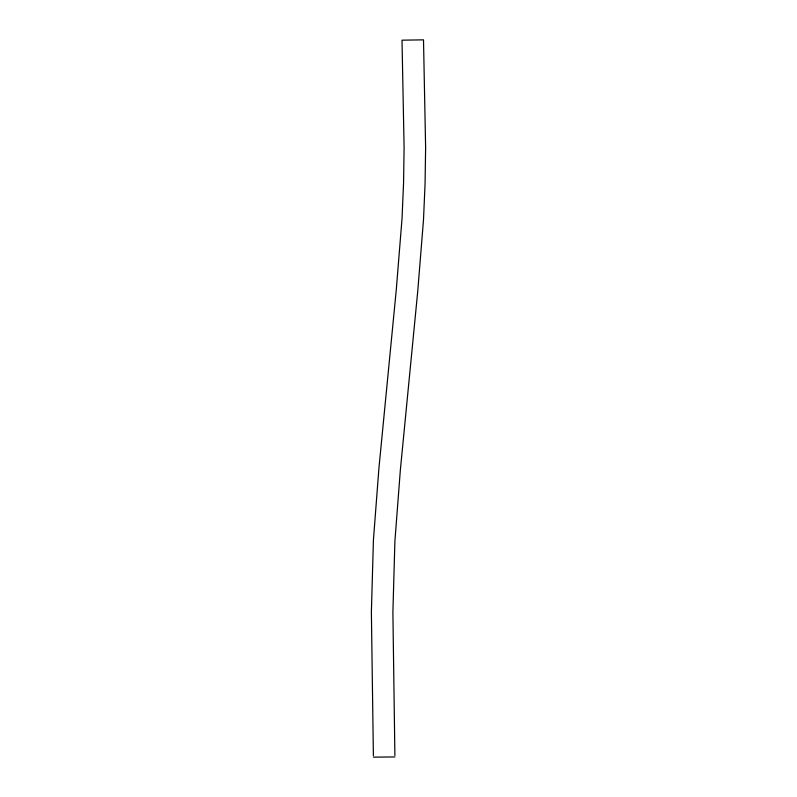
<?xml version="1.0" encoding="UTF-8"?>
<svg xmlns="http://www.w3.org/2000/svg" width="797" height="797" viewBox="0 0 797 797"><rect width="100%" height="100%" fill="white"/><g stroke="black" fill="none" stroke-linecap="round" stroke-linejoin="round"><path stroke-width="1.2" d="M373.404 757.15L394.913 756.941M394.894 755.546L392.891 612.325L394.904 541.173L400.353 470.031L417.708 291.652L423.496 219.842L425.07 183.708L425.618 147.545L423.506 39.85L402.007 40.179L404.099 147.545L403.561 183.081L402.027 218.577L396.288 289.709L378.924 468.158L373.424 539.997L371.382 612.196L373.394 755.755"/></g></svg>
